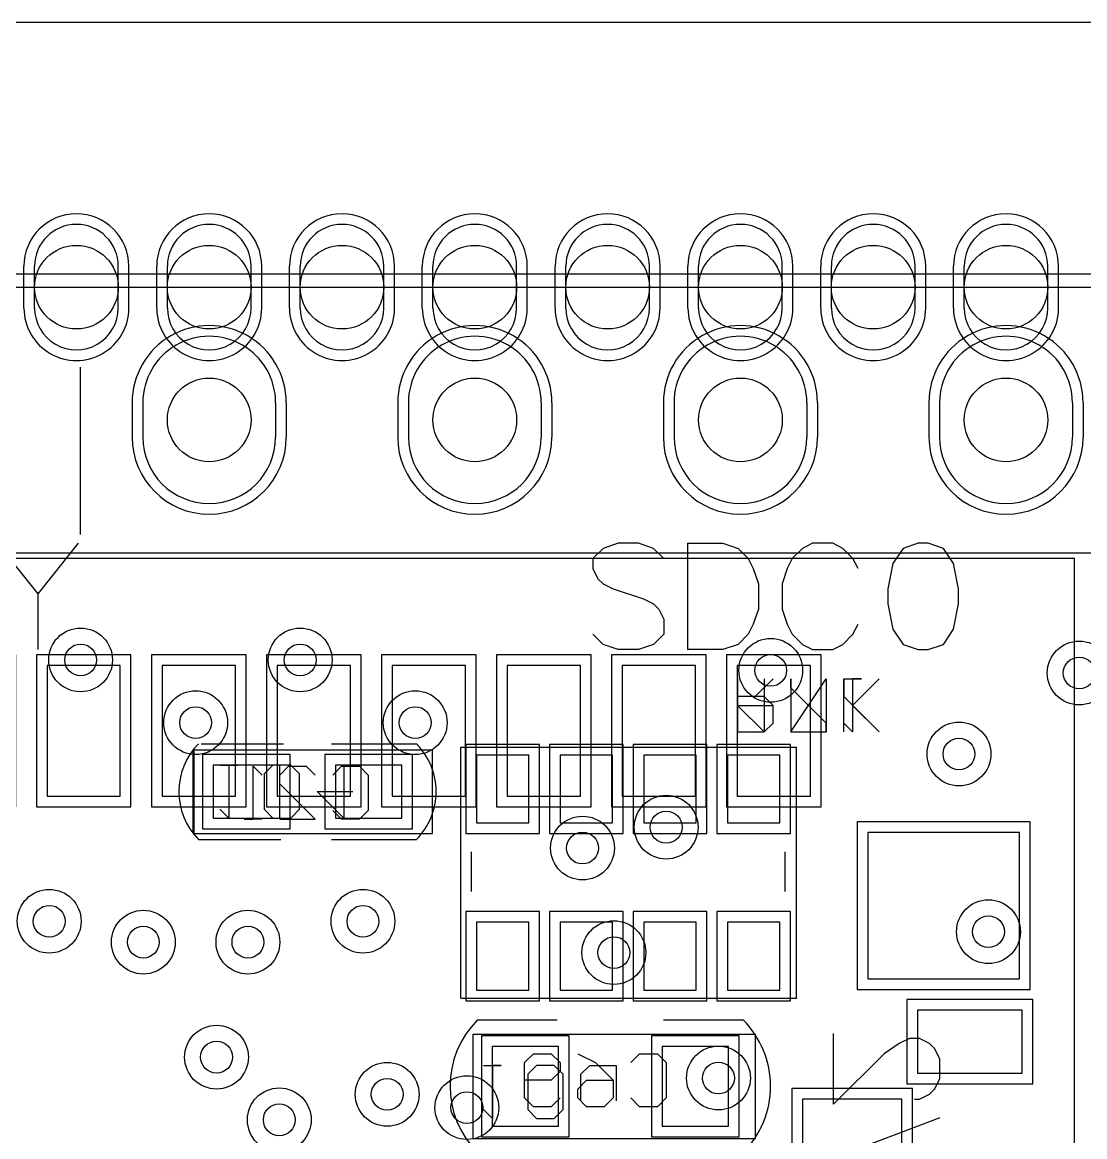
# Model space of a CAD drawing. Header units: millimetres. Extents: x 40.7 to 137.6, y 57.5 to 86.7.
# Drawn here: x 73.14 to 83.3, y 75.44 to 86.1 of the extents above; entities that cross this region are included whole.
import ezdxf

# ---------------------------------------------------------------- set-up
doc = ezdxf.new("R2010")
doc.units = ezdxf.units.MM
for name, color, linetype in [('BottomOverlay', 54, 'Continuous'), ('BottomPaste', 16, 'Continuous'), ('BottomSolder', 6, 'Continuous'), ('DrillDrawing', 1, 'Continuous'), ('Mechanical1', 6, 'Continuous'), ('Mechanical14', 56, 'Continuous'), ('Mechanical16', 56, 'Continuous'), ('MultiLayer', 9, 'Continuous'), ('PadHoleLayer', 156, 'Continuous'), ('TopOverlay', 2, 'Continuous'), ('TopPaste', 8, 'Continuous'), ('TopSolder', 216, 'Continuous'), ('ViaHoleLayer', 16, 'Continuous')]:
    doc.layers.add(name, color=color, linetype=linetype)

# ---------------------------------------------------------------- blocks, each defined once
blk = doc.blocks.new('SIP30_15_1_27_4')
at = {"layer": 'BottomSolder'}
for p, q in [((21.088, 1.07), (21.088, 1.47)), ((22.092, 1.07), (22.092, 1.47)), ((22.358, 1.07), (22.358, 1.47)), ((23.362, 1.07), (23.362, 1.47)), ((23.628, 1.07), (23.628, 1.47)), ((24.632, 1.07), (24.632, 1.47)), ((24.898, 1.07), (24.898, 1.47)), ((25.902, 1.07), (25.902, 1.47)), ((26.168, 1.07), (26.168, 1.47)), ((27.172, 1.07), (27.172, 1.47)), ((27.438, 1.07), (27.438, 1.47)), ((28.442, 1.07), (28.442, 1.47)), ((28.708, 1.07), (28.708, 1.47)), ((29.712, 1.07), (29.712, 1.47)), ((29.978, 1.07), (29.978, 1.47)), ((30.982, 1.07), (30.982, 1.47)), ((22.123, 0.165), (22.123, -0.165)), ((23.597, 0.165), (23.597, -0.165)), ((24.663, 0.165), (24.663, -0.165)), ((26.137, 0.165), (26.137, -0.165)), ((27.203, 0.165), (27.203, -0.165)), ((28.677, 0.165), (28.677, -0.165)), ((29.743, 0.165), (29.743, -0.165)), ((31.217, 0.165), (31.217, -0.165))]:
    blk.add_line(p, q, dxfattribs=at)
for centre, radius, start, end in [((21.59, 1.47), 0.502, 0, 180), ((22.86, 1.47), 0.502, 0, 180), ((24.13, 1.47), 0.502, 0, 180), ((25.4, 1.47), 0.502, 0, 180), ((26.67, 1.47), 0.502, 0, 180), ((27.94, 1.47), 0.502, 0, 180), ((29.21, 1.47), 0.502, 0, 180), ((30.48, 1.47), 0.502, 0, 180), ((21.59, 1.07), 0.502, 180, 0), ((22.86, 1.07), 0.502, 180, 0), ((24.13, 1.07), 0.502, 180, 0), ((25.4, 1.07), 0.502, 180, 0), ((26.67, 1.07), 0.502, 180, 0), ((27.94, 1.07), 0.502, 180, 0), ((29.21, 1.07), 0.502, 180, 0), ((30.48, 1.07), 0.502, 180, 0), ((22.86, 0.165), 0.737, 360, 180), ((25.4, 0.165), 0.737, 360, 180), ((27.94, 0.165), 0.737, 360, 180), ((30.48, 0.165), 0.737, 360, 180), ((22.86, -0.165), 0.737, 180, 360), ((25.4, -0.165), 0.737, 180, 360), ((27.94, -0.165), 0.737, 180, 360), ((30.48, -0.165), 0.737, 180, 360)]:
    blk.add_arc(centre, radius, start, end, dxfattribs=at)
at = {"layer": 'MultiLayer'}
for p, q in [((21.19, 1.07), (21.19, 1.47)), ((21.99, 1.07), (21.99, 1.47)), ((22.46, 1.07), (22.46, 1.47)), ((23.26, 1.07), (23.26, 1.47)), ((23.73, 1.07), (23.73, 1.47)), ((24.53, 1.07), (24.53, 1.47)), ((25, 1.07), (25, 1.47)), ((25.8, 1.07), (25.8, 1.47)), ((26.27, 1.07), (26.27, 1.47)), ((27.07, 1.07), (27.07, 1.47)), ((27.54, 1.07), (27.54, 1.47)), ((28.34, 1.07), (28.34, 1.47)), ((28.81, 1.07), (28.81, 1.47)), ((29.61, 1.07), (29.61, 1.47)), ((30.08, 1.07), (30.08, 1.47)), ((30.88, 1.07), (30.88, 1.47)), ((22.225, 0.165), (22.225, -0.165)), ((23.495, 0.165), (23.495, -0.165)), ((24.765, 0.165), (24.765, -0.165)), ((26.035, 0.165), (26.035, -0.165)), ((27.305, 0.165), (27.305, -0.165)), ((28.575, 0.165), (28.575, -0.165)), ((29.845, 0.165), (29.845, -0.165)), ((31.115, 0.165), (31.115, -0.165))]:
    blk.add_line(p, q, dxfattribs=at)
for centre, radius, start, end in [((21.59, 1.47), 0.4, 0, 180), ((22.86, 1.47), 0.4, 0, 180), ((24.13, 1.47), 0.4, 0, 180), ((25.4, 1.47), 0.4, 0, 180), ((26.67, 1.47), 0.4, 0, 180), ((27.94, 1.47), 0.4, 0, 180), ((29.21, 1.47), 0.4, 0, 180), ((30.48, 1.47), 0.4, 0, 180), ((21.59, 1.07), 0.4, 180, 0), ((22.86, 1.07), 0.4, 180, 0), ((24.13, 1.07), 0.4, 180, 0), ((25.4, 1.07), 0.4, 180, 0), ((26.67, 1.07), 0.4, 180, 0), ((27.94, 1.07), 0.4, 180, 0), ((29.21, 1.07), 0.4, 180, 0), ((30.48, 1.07), 0.4, 180, 0), ((22.86, 0.165), 0.635, 360, 180), ((25.4, 0.165), 0.635, 360, 180), ((27.94, 0.165), 0.635, 360, 180), ((30.48, 0.165), 0.635, 360, 180), ((22.86, -0.165), 0.635, 180, 360), ((25.4, -0.165), 0.635, 180, 360), ((27.94, -0.165), 0.635, 180, 360), ((30.48, -0.165), 0.635, 180, 360)]:
    blk.add_arc(centre, radius, start, end, dxfattribs=at)
at = {"layer": 'PadHoleLayer'}
for centre in [(21.59, 1.27), (22.86, 1.27), (24.13, 1.27), (25.4, 1.27), (26.67, 1.27), (27.94, 1.27), (29.21, 1.27), (30.48, 1.27), (22.86, 0), (25.4, 0), (27.94, 0), (30.48, 0)]:
    blk.add_circle(centre, 0.4, dxfattribs=at)
at = {"layer": 'TopOverlay'}
for p, q in [((-1.27, 1.27), (37, 1.27)), ((-1.27, -1.27), (37, -1.27))]:
    blk.add_line(p, q, dxfattribs=at)
at = {"layer": 'TopSolder'}
for p, q in [((21.088, 1.07), (21.088, 1.47)), ((22.092, 1.07), (22.092, 1.47)), ((22.358, 1.07), (22.358, 1.47)), ((23.362, 1.07), (23.362, 1.47)), ((23.628, 1.07), (23.628, 1.47)), ((24.632, 1.07), (24.632, 1.47)), ((24.898, 1.07), (24.898, 1.47)), ((25.902, 1.07), (25.902, 1.47)), ((26.168, 1.07), (26.168, 1.47)), ((27.172, 1.07), (27.172, 1.47)), ((27.438, 1.07), (27.438, 1.47)), ((28.442, 1.07), (28.442, 1.47)), ((28.708, 1.07), (28.708, 1.47)), ((29.712, 1.07), (29.712, 1.47)), ((29.978, 1.07), (29.978, 1.47)), ((30.982, 1.07), (30.982, 1.47)), ((22.123, 0.165), (22.123, -0.165)), ((23.597, 0.165), (23.597, -0.165)), ((24.663, 0.165), (24.663, -0.165)), ((26.137, 0.165), (26.137, -0.165)), ((27.203, 0.165), (27.203, -0.165)), ((28.677, 0.165), (28.677, -0.165)), ((29.743, 0.165), (29.743, -0.165)), ((31.217, 0.165), (31.217, -0.165))]:
    blk.add_line(p, q, dxfattribs=at)
for centre, radius, start, end in [((21.59, 1.47), 0.502, 0, 180), ((22.86, 1.47), 0.502, 0, 180), ((24.13, 1.47), 0.502, 0, 180), ((25.4, 1.47), 0.502, 0, 180), ((26.67, 1.47), 0.502, 0, 180), ((27.94, 1.47), 0.502, 0, 180), ((29.21, 1.47), 0.502, 0, 180), ((30.48, 1.47), 0.502, 0, 180), ((21.59, 1.07), 0.502, 180, 0), ((22.86, 1.07), 0.502, 180, 0), ((24.13, 1.07), 0.502, 180, 0), ((25.4, 1.07), 0.502, 180, 0), ((26.67, 1.07), 0.502, 180, 0), ((27.94, 1.07), 0.502, 180, 0), ((29.21, 1.07), 0.502, 180, 0), ((30.48, 1.07), 0.502, 180, 0), ((22.86, 0.165), 0.737, 360, 180), ((25.4, 0.165), 0.737, 360, 180), ((27.94, 0.165), 0.737, 360, 180), ((30.48, 0.165), 0.737, 360, 180), ((22.86, -0.165), 0.737, 180, 360), ((25.4, -0.165), 0.737, 180, 360), ((27.94, -0.165), 0.737, 180, 360), ((30.48, -0.165), 0.737, 180, 360)]:
    blk.add_arc(centre, radius, start, end, dxfattribs=at)
blk = doc.blocks.new('0402C_B_12')
at = {"layer": 'BottomOverlay'}
for p, q in [((-0.432, 0.457), (0.356, 0.457)), ((0.813, 0.457), (1.626, 0.457)), ((-0.457, -0.457), (0.33, -0.457)), ((0.813, -0.457), (1.626, -0.457))]:
    blk.add_line(p, q, dxfattribs=at)
for centre, start, end in [((0, 0), 135, 225), ((1.168, 0), 315, 45)]:
    blk.add_arc(centre, 0.647, start, end, dxfattribs=at)
at = {"layer": 'BottomPaste'}
for p, q in [((-0.318, 0.254), (-0.318, -0.254)), ((0.318, 0.254), (-0.318, 0.254)), ((0.318, -0.254), (0.318, 0.254)), ((0.851, 0.254), (0.851, -0.254)), ((1.486, 0.254), (0.851, 0.254)), ((1.486, -0.254), (1.486, 0.254)), ((-0.318, -0.254), (0.318, -0.254)), ((0.851, -0.254), (1.486, -0.254))]:
    blk.add_line(p, q, dxfattribs=at)
at = {"layer": 'BottomSolder'}
for p, q in [((-0.419, 0.356), (-0.419, -0.356)), ((0.419, 0.356), (-0.419, 0.356)), ((0.419, -0.356), (0.419, 0.356)), ((0.749, 0.356), (0.749, -0.356)), ((1.587, 0.356), (0.749, 0.356)), ((1.587, -0.356), (1.587, 0.356)), ((-0.419, -0.356), (0.419, -0.356)), ((0.749, -0.356), (1.587, -0.356))]:
    blk.add_line(p, q, dxfattribs=at)
at = {"layer": 'Mechanical14'}
for p, q in [((-0.508, -0.4), (-0.508, 0.4)), ((-0.508, 0.4), (1.778, 0.4)), ((1.778, -0.4), (1.778, 0.4)), ((0.064, -0.265), (0.064, 0.243)), ((0.064, 0.243), (0.149, 0.158)), ((0.318, 0.158), (0.403, 0.243)), ((0.403, 0.243), (0.572, 0.243)), ((0.572, 0.243), (0.657, 0.158)), ((0.826, 0.158), (0.91, 0.243)), ((0.91, 0.243), (1.08, 0.243)), ((1.08, 0.243), (1.164, 0.158)), ((0.318, 0.074), (0.318, 0.158)), ((1.164, 0.158), (1.164, -0.18)), ((0.657, -0.265), (0.318, 0.074)), ((0.91, -0.265), (0.826, -0.18)), ((1.164, -0.18), (1.08, -0.265)), ((0.149, -0.265), (-0.021, -0.265)), ((-0.021, -0.265), (0.064, -0.265)), ((0.318, -0.265), (0.657, -0.265)), ((1.08, -0.265), (0.91, -0.265)), ((-0.508, -0.4), (1.778, -0.4))]:
    blk.add_line(p, q, dxfattribs=at)
at = {"layer": 'Mechanical16'}
for p, q in [((-0.5, 0.4), (1.778, 0.4)), ((-0.5, -0.4), (-0.5, 0.4)), ((1.778, -0.4), (1.778, 0.4)), ((-0.254, 0.254), (-0.085, 0.254)), ((-0.085, 0.254), (-0.169, 0.254)), ((-0.169, 0.254), (-0.169, -0.254)), ((0.254, 0.254), (0.169, 0.169)), ((0.423, 0.254), (0.254, 0.254)), ((0.508, 0.169), (0.423, 0.254)), ((0.931, 0.254), (0.931, -0.254)), ((0.169, 0.169), (0.169, -0.169)), ((0.508, -0.169), (0.508, 0.169)), ((0.931, -0.254), (0.677, 0)), ((0.677, 0), (1.016, 0)), ((-0.169, -0.254), (-0.254, -0.169)), ((0.169, -0.169), (0.254, -0.254)), ((0.423, -0.254), (0.508, -0.169)), ((0.254, -0.254), (0.423, -0.254)), ((-0.5, -0.4), (1.778, -0.4))]:
    blk.add_line(p, q, dxfattribs=at)
blk = doc.blocks.new('YC164_B_55')
at = {"layer": 'BottomOverlay'}
for p, q in [((-0.3, 0.981), (-0.3, 0.6)), ((2.7, 0.981), (2.7, 0.6))]:
    blk.add_line(p, q, dxfattribs=at)
at = {"layer": 'BottomPaste'}
for p, q in [((0.25, 1.925), (-0.25, 1.925)), ((-0.25, 1.925), (-0.25, 1.275)), ((0.25, 1.275), (0.25, 1.925)), ((1.05, 1.925), (0.55, 1.925)), ((0.55, 1.925), (0.55, 1.275)), ((1.05, 1.275), (1.05, 1.925)), ((1.85, 1.925), (1.35, 1.925)), ((1.35, 1.925), (1.35, 1.275)), ((1.85, 1.275), (1.85, 1.925)), ((2.65, 1.925), (2.15, 1.925)), ((2.15, 1.925), (2.15, 1.275)), ((2.65, 1.275), (2.65, 1.925)), ((-0.25, 1.275), (0.25, 1.275)), ((0.55, 1.275), (1.05, 1.275)), ((1.35, 1.275), (1.85, 1.275)), ((2.15, 1.275), (2.65, 1.275)), ((0.25, 0.325), (-0.25, 0.325)), ((-0.25, 0.325), (-0.25, -0.325)), ((0.25, -0.325), (0.25, 0.325)), ((1.05, 0.325), (0.55, 0.325)), ((0.55, 0.325), (0.55, -0.325)), ((1.05, -0.325), (1.05, 0.325)), ((1.85, 0.325), (1.35, 0.325)), ((1.35, 0.325), (1.35, -0.325)), ((1.85, -0.325), (1.85, 0.325)), ((2.65, 0.325), (2.15, 0.325)), ((2.15, 0.325), (2.15, -0.325)), ((2.65, -0.325), (2.65, 0.325)), ((-0.25, -0.325), (0.25, -0.325)), ((0.55, -0.325), (1.05, -0.325)), ((1.35, -0.325), (1.85, -0.325)), ((2.15, -0.325), (2.65, -0.325))]:
    blk.add_line(p, q, dxfattribs=at)
at = {"layer": 'BottomSolder'}
for p, q in [((0.352, 2.027), (-0.352, 2.027)), ((-0.352, 2.027), (-0.352, 1.173)), ((0.352, 1.173), (0.352, 2.027)), ((1.152, 2.027), (0.448, 2.027)), ((0.448, 2.027), (0.448, 1.173)), ((1.152, 1.173), (1.152, 2.027)), ((1.952, 2.027), (1.248, 2.027)), ((1.248, 2.027), (1.248, 1.173)), ((1.952, 1.173), (1.952, 2.027)), ((2.752, 2.027), (2.048, 2.027)), ((2.048, 2.027), (2.048, 1.173)), ((2.752, 1.173), (2.752, 2.027)), ((-0.352, 1.173), (0.352, 1.173)), ((0.448, 1.173), (1.152, 1.173)), ((1.248, 1.173), (1.952, 1.173)), ((2.048, 1.173), (2.752, 1.173)), ((0.352, 0.427), (-0.352, 0.427)), ((-0.352, 0.427), (-0.352, -0.427)), ((0.352, -0.427), (0.352, 0.427)), ((1.152, 0.427), (0.448, 0.427)), ((0.448, 0.427), (0.448, -0.427)), ((1.152, -0.427), (1.152, 0.427)), ((1.952, 0.427), (1.248, 0.427)), ((1.248, 0.427), (1.248, -0.427)), ((1.952, -0.427), (1.952, 0.427)), ((2.752, 0.427), (2.048, 0.427)), ((2.048, 0.427), (2.048, -0.427)), ((2.752, -0.427), (2.752, 0.427)), ((-0.352, -0.427), (0.352, -0.427)), ((0.448, -0.427), (1.152, -0.427)), ((1.248, -0.427), (1.952, -0.427)), ((2.048, -0.427), (2.752, -0.427))]:
    blk.add_line(p, q, dxfattribs=at)
at = {"layer": 'Mechanical14'}
for p, q in [((-0.408, 2), (-0.408, -0.4)), ((2.8, 2), (-0.408, 2)), ((2.8, 2), (2.8, -0.4)), ((2.8, -0.4), (-0.408, -0.4)), ((-0.946, -1.054), (-0.946, -0.546)), ((-0.946, -0.546), (-0.862, -0.631)), ((-0.354, -0.546), (-0.692, -1.054)), ((-0.692, -1.054), (-0.692, -0.546)), ((-0.354, -1.054), (-0.354, -0.546)), ((-0.1, -0.546), (-0.185, -0.631)), ((-0.185, -0.631), (-0.185, -0.8)), ((0.154, -0.546), (-0.1, -0.546)), ((0.154, -1.054), (0.154, -0.546)), ((-0.185, -0.8), (-0.1, -0.885)), ((-0.015, -0.885), (-0.185, -1.054)), ((-0.1, -0.885), (0.154, -0.885)), ((-0.862, -1.054), (-1.031, -1.054)), ((-1.031, -1.054), (-0.946, -1.054))]:
    blk.add_line(p, q, dxfattribs=at)
at = {"layer": 'Mechanical16'}
for p, q in [((2.8, 2), (-0.408, 2)), ((-0.408, 2), (-0.408, -0.4)), ((2.8, 2), (2.8, -0.4)), ((2.8, -0.4), (-0.408, -0.4)), ((-0.862, -0.885), (-1.2, -0.546)), ((-1.2, -0.546), (-0.946, -0.8)), ((-0.862, -0.546), (-0.862, -1.054)), ((-0.354, -0.546), (-0.692, -0.546)), ((-0.692, -0.546), (-0.692, -0.631)), ((-0.692, -0.631), (-0.354, -0.969)), ((-0.1, -1.054), (-0.1, -0.546)), ((-0.1, -0.546), (0.154, -0.8)), ((-0.946, -0.8), (-1.2, -1.054)), ((0.154, -0.8), (-0.185, -0.8)), ((-0.862, -1.054), (-0.862, -0.885)), ((-0.354, -0.969), (-0.354, -1.054))]:
    blk.add_line(p, q, dxfattribs=at)
blk = doc.blocks.new('0603C_B_70')
at = {"layer": 'BottomOverlay'}
for p, q in [((-0.457, 0.635), (0.305, 0.635)), ((1.321, 0.635), (2.083, 0.635)), ((-0.457, -0.635), (0.305, -0.635)), ((1.321, -0.635), (2.083, -0.635))]:
    blk.add_line(p, q, dxfattribs=at)
for centre, start, end in [((0.178, 0), 135, 225), ((1.448, 0), 315, 45)]:
    blk.add_arc(centre, 0.898, start, end, dxfattribs=at)
at = {"layer": 'BottomPaste'}
for p, q in [((-0.318, 0.381), (-0.318, -0.381)), ((0.318, 0.381), (-0.318, 0.381)), ((0.318, -0.381), (0.318, 0.381)), ((1.308, 0.381), (1.308, -0.381)), ((1.943, 0.381), (1.308, 0.381)), ((1.943, -0.381), (1.943, 0.381)), ((-0.318, -0.381), (0.318, -0.381)), ((1.308, -0.381), (1.943, -0.381))]:
    blk.add_line(p, q, dxfattribs=at)
at = {"layer": 'BottomSolder'}
for p, q in [((-0.419, 0.483), (-0.419, -0.483)), ((0.419, 0.483), (-0.419, 0.483)), ((0.419, -0.483), (0.419, 0.483)), ((1.206, 0.483), (1.206, -0.483)), ((2.045, 0.483), (1.206, 0.483)), ((2.045, -0.483), (2.045, 0.483)), ((-0.419, -0.483), (0.419, -0.483)), ((1.206, -0.483), (2.045, -0.483))]:
    blk.add_line(p, q, dxfattribs=at)
at = {"layer": 'Mechanical14'}
for p, q in [((-0.5, -0.5), (-0.5, 0.5)), ((-0.5, 0.5), (2.2, 0.5)), ((2.2, -0.5), (2.2, 0.5)), ((-0.007, 0.228), (0.078, 0.312)), ((-0.007, -0.111), (-0.007, 0.228)), ((0.078, 0.312), (0.247, 0.312)), ((0.247, 0.312), (0.332, 0.228)), ((0.332, 0.228), (0.332, 0.143)), ((0.501, 0.312), (0.67, 0.228)), ((0.67, 0.228), (0.84, 0.058)), ((1.009, 0.228), (1.093, 0.312)), ((1.093, 0.312), (1.263, 0.312)), ((1.263, 0.312), (1.347, 0.228)), ((1.347, 0.228), (1.347, -0.111)), ((0.332, 0.143), (0.247, 0.058)), ((0.247, 0.058), (-0.007, 0.058)), ((0.501, -0.026), (0.586, 0.058)), ((0.586, 0.058), (0.84, 0.058)), ((0.84, 0.058), (0.84, -0.111)), ((0.501, -0.111), (0.501, -0.026)), ((0.078, -0.196), (-0.007, -0.111)), ((0.247, -0.196), (0.078, -0.196)), ((0.332, -0.111), (0.247, -0.196)), ((0.586, -0.196), (0.501, -0.111)), ((0.755, -0.196), (0.586, -0.196)), ((0.84, -0.111), (0.755, -0.196)), ((1.093, -0.196), (1.009, -0.111)), ((1.263, -0.196), (1.093, -0.196)), ((1.347, -0.111), (1.263, -0.196)), ((-0.5, -0.5), (2.2, -0.5))]:
    blk.add_line(p, q, dxfattribs=at)
at = {"layer": 'Mechanical16'}
for p, q in [((-0.5, 0.5), (2.2, 0.5)), ((-0.5, -0.5), (-0.5, 0.5)), ((2.2, -0.5), (2.2, 0.5)), ((-0.4, 0.2), (-0.231, 0.2)), ((-0.231, 0.2), (-0.315, 0.2)), ((-0.315, 0.2), (-0.315, -0.308)), ((0.108, 0.2), (0.023, 0.115)), ((0.023, 0.115), (0.023, -0.223)), ((0.277, 0.2), (0.108, 0.2)), ((0.362, 0.115), (0.277, 0.2)), ((0.362, -0.223), (0.362, 0.115)), ((0.531, 0.115), (0.616, 0.2)), ((0.531, -0.139), (0.531, 0.115)), ((0.616, 0.2), (0.87, 0.2)), ((0.87, 0.2), (0.87, -0.139)), ((-0.315, -0.308), (-0.4, -0.223)), ((0.023, -0.223), (0.108, -0.308)), ((0.108, -0.308), (0.277, -0.308)), ((0.277, -0.308), (0.362, -0.223)), ((-0.5, -0.5), (2.2, -0.5))]:
    blk.add_line(p, q, dxfattribs=at)
blk = doc.blocks.new('TF_SHORT_91')
at = {"layer": 'TopOverlay'}
for p, q in [((-6.4, 0), (-6.4, 6.5)), ((-6.4, 6.5), (6.7, 6.5)), ((6.7, 0), (6.7, 6.5)), ((-6.4, 0), (6.7, 0))]:
    blk.add_line(p, q, dxfattribs=at)
at = {"layer": 'TopPaste'}
for p, q in [((-4.225, 5.475), (-4.225, 4.225)), ((-3.525, 5.475), (-4.225, 5.475)), ((-3.525, 4.225), (-3.525, 5.475)), ((-3.125, 5.475), (-3.125, 4.225)), ((-2.425, 5.475), (-3.125, 5.475)), ((-2.425, 4.225), (-2.425, 5.475)), ((-2.025, 5.475), (-2.025, 4.225)), ((-1.325, 5.475), (-2.025, 5.475)), ((-1.325, 4.225), (-1.325, 5.475)), ((-0.925, 5.475), (-0.925, 4.225)), ((-0.225, 5.475), (-0.925, 5.475)), ((-0.225, 4.225), (-0.225, 5.475)), ((0.175, 5.475), (0.175, 4.225)), ((0.875, 5.475), (0.175, 5.475)), ((0.875, 4.225), (0.875, 5.475)), ((1.275, 5.475), (1.275, 4.225)), ((1.975, 5.475), (1.275, 5.475)), ((1.975, 4.225), (1.975, 5.475)), ((2.375, 5.475), (2.375, 4.225)), ((3.075, 5.475), (2.375, 5.475)), ((3.075, 4.225), (3.075, 5.475)), ((3.475, 5.475), (3.475, 4.225)), ((4.175, 5.475), (3.475, 5.475)), ((4.175, 4.225), (4.175, 5.475)), ((-4.225, 4.225), (-3.525, 4.225)), ((-3.125, 4.225), (-2.425, 4.225)), ((-2.025, 4.225), (-1.325, 4.225)), ((-0.925, 4.225), (-0.225, 4.225)), ((0.175, 4.225), (0.875, 4.225)), ((1.275, 4.225), (1.975, 4.225)), ((2.375, 4.225), (3.075, 4.225)), ((3.475, 4.225), (4.175, 4.225)), ((4.725, 3.875), (4.725, 2.475)), ((6.175, 3.875), (4.725, 3.875)), ((6.175, 2.475), (6.175, 3.875)), ((-5.725, 3.774), (-5.725, 0.726)), ((-4.575, 3.774), (-5.725, 3.774)), ((-4.575, 0.726), (-4.575, 3.774)), ((4.725, 2.475), (6.175, 2.475)), ((5.2, 2.175), (5.2, 1.575)), ((6.2, 2.175), (5.2, 2.175)), ((6.2, 1.575), (6.2, 2.175)), ((5.2, 1.575), (6.2, 1.575)), ((4.1, 1.325), (4.1, 0.475)), ((5.05, 1.325), (4.1, 1.325)), ((5.05, 0.475), (5.05, 1.325)), ((-5.725, 0.726), (-4.575, 0.726)), ((4.1, 0.475), (5.05, 0.475))]:
    blk.add_line(p, q, dxfattribs=at)
at = {"layer": 'TopSolder'}
for p, q in [((-4.327, 5.577), (-4.327, 4.123)), ((-3.423, 5.577), (-4.327, 5.577)), ((-3.423, 4.123), (-3.423, 5.577)), ((-3.227, 5.577), (-3.227, 4.123)), ((-2.323, 5.577), (-3.227, 5.577)), ((-2.323, 4.123), (-2.323, 5.577)), ((-2.127, 5.577), (-2.127, 4.123)), ((-1.223, 5.577), (-2.127, 5.577)), ((-1.223, 4.123), (-1.223, 5.577)), ((-1.027, 5.577), (-1.027, 4.123)), ((-0.123, 5.577), (-1.027, 5.577)), ((-0.123, 4.123), (-0.123, 5.577)), ((0.073, 5.577), (0.073, 4.123)), ((0.977, 5.577), (0.073, 5.577)), ((0.977, 4.123), (0.977, 5.577)), ((1.173, 5.577), (1.173, 4.123)), ((2.077, 5.577), (1.173, 5.577)), ((2.077, 4.123), (2.077, 5.577)), ((2.273, 5.577), (2.273, 4.123)), ((3.177, 5.577), (2.273, 5.577)), ((3.177, 4.123), (3.177, 5.577)), ((3.373, 5.577), (3.373, 4.123)), ((4.277, 5.577), (3.373, 5.577)), ((4.277, 4.123), (4.277, 5.577)), ((-4.327, 4.123), (-3.423, 4.123)), ((-3.227, 4.123), (-2.323, 4.123)), ((-2.127, 4.123), (-1.223, 4.123)), ((-1.027, 4.123), (-0.123, 4.123)), ((0.073, 4.123), (0.977, 4.123)), ((1.173, 4.123), (2.077, 4.123)), ((2.273, 4.123), (3.177, 4.123)), ((3.373, 4.123), (4.277, 4.123)), ((4.623, 3.977), (4.623, 2.373)), ((6.277, 3.977), (4.623, 3.977)), ((6.277, 2.373), (6.277, 3.977)), ((-5.827, 3.876), (-5.827, 0.624)), ((-4.473, 3.876), (-5.827, 3.876)), ((-4.473, 0.624), (-4.473, 3.876)), ((4.623, 2.373), (6.277, 2.373)), ((5.098, 2.277), (5.098, 1.473)), ((6.302, 2.277), (5.098, 2.277)), ((6.302, 1.473), (6.302, 2.277)), ((3.998, 1.427), (3.998, 0.373)), ((5.152, 1.427), (3.998, 1.427)), ((5.098, 1.473), (6.302, 1.473)), ((5.152, 0.373), (5.152, 1.427)), ((-5.827, 0.624), (-4.473, 0.624)), ((3.998, 0.373), (5.152, 0.373))]:
    blk.add_line(p, q, dxfattribs=at)

msp = doc.modelspace()

# ---------------------------------------------------------------- linework, layer by layer
at = {"layer": 'BottomOverlay'}
for p, q in [((80.9, 75.749), (80.9, 76.427)), ((81.626, 76.378), (81.529, 76.33)), ((81.722, 76.378), (81.626, 76.378)), ((81.819, 76.33), (81.722, 76.378)), ((81.384, 76.233), (80.9, 75.749)), ((81.529, 76.33), (81.384, 76.233)), ((81.867, 76.282), (81.819, 76.33)), ((81.916, 76.185), (81.867, 76.282)), ((81.916, 75.991), (81.916, 76.185)), ((81.867, 75.895), (81.916, 75.991)), ((81.722, 75.798), (81.819, 75.846)), ((81.819, 75.846), (81.867, 75.895)), ((81.674, 75.798), (81.722, 75.798)), ((81.916, 75.619), (80.9, 75.232))]:
    msp.add_line(p, q, dxfattribs=at)
at = {"layer": 'DrillDrawing'}
for centre in [(73.7, 80), (75.8, 80), (80.3, 79.9), (83.25, 79.875), (74.8, 79.4), (76.9, 79.4), (82.1, 79.1), (79.3, 78.4), (78.5, 78.2), (73.4, 77.5), (76.4, 77.5), (82.382, 77.4), (74.3, 77.3), (75.3, 77.3), (78.8, 77.2), (75, 76.2), (79.8, 76), (76.632, 75.844), (77.394, 75.717), (75.6, 75.6)]:
    msp.add_circle(centre, 0.152, dxfattribs=at)
at = {"layer": 'Mechanical1'}
msp.add_line((44.5, 83.693), (88.207, 83.693), dxfattribs=at)
at = {"layer": 'MultiLayer'}
for centre in [(73.7, 80), (75.8, 80), (80.3, 79.9), (83.25, 79.875), (74.8, 79.4), (76.9, 79.4), (82.1, 79.1), (79.3, 78.4), (78.5, 78.2), (73.4, 77.5), (76.4, 77.5), (82.382, 77.4), (74.3, 77.3), (75.3, 77.3), (78.8, 77.2), (75, 76.2), (79.8, 76), (76.632, 75.844), (77.394, 75.717), (75.6, 75.6)]:
    msp.add_circle(centre, 0.305, dxfattribs=at)
at = {"layer": 'TopOverlay'}
for p, q in [((70.255, 86.1), (89.154, 86.1)), ((73.7, 81.2), (73.7, 82.8)), ((72.903, 81.116), (73.29, 80.632)), ((73.677, 81.116), (73.29, 80.632)), ((78.697, 81.067), (78.6, 80.971)), ((78.842, 81.116), (78.697, 81.067)), ((79.035, 81.116), (78.842, 81.116)), ((79.18, 81.067), (79.035, 81.116)), ((79.277, 80.971), (79.18, 81.067)), ((79.505, 81.116), (79.505, 80.1)), ((79.505, 81.116), (79.843, 81.116)), ((79.843, 81.116), (79.988, 81.067)), ((79.988, 81.067), (80.085, 80.971)), ((80.603, 81.067), (80.506, 80.971)), ((80.699, 81.116), (80.603, 81.067)), ((80.893, 81.116), (80.699, 81.116)), ((80.99, 81.067), (80.893, 81.116)), ((81.086, 80.971), (80.99, 81.067)), ((81.565, 81.067), (81.468, 80.922)), ((81.71, 81.116), (81.565, 81.067)), ((81.807, 81.116), (81.71, 81.116)), ((81.952, 81.067), (81.807, 81.116)), ((82.049, 80.922), (81.952, 81.067)), ((78.6, 80.971), (78.6, 80.874)), ((80.085, 80.971), (80.133, 80.874)), ((80.506, 80.971), (80.457, 80.874)), ((81.135, 80.874), (81.086, 80.971)), ((81.468, 80.922), (81.42, 80.68)), ((82.097, 80.68), (82.049, 80.922)), ((78.6, 80.874), (78.648, 80.777)), ((80.133, 80.874), (80.182, 80.729)), ((80.457, 80.874), (80.409, 80.729)), ((78.648, 80.777), (78.697, 80.729)), ((78.697, 80.729), (78.793, 80.68)), ((80.182, 80.729), (80.182, 80.487)), ((80.409, 80.729), (80.409, 80.487)), ((73.29, 80.632), (73.29, 80.1)), ((78.793, 80.68), (79.084, 80.584)), ((81.42, 80.68), (81.42, 80.535)), ((82.097, 80.535), (82.097, 80.68)), ((79.084, 80.584), (79.18, 80.535)), ((79.18, 80.535), (79.229, 80.487)), ((81.42, 80.535), (81.468, 80.293)), ((82.049, 80.293), (82.097, 80.535)), ((79.229, 80.487), (79.277, 80.39)), ((79.277, 80.39), (79.277, 80.245)), ((80.182, 80.487), (80.133, 80.342)), ((80.409, 80.487), (80.457, 80.342)), ((80.133, 80.342), (80.085, 80.245)), ((80.457, 80.342), (80.506, 80.245)), ((81.086, 80.245), (81.135, 80.342)), ((81.468, 80.293), (81.565, 80.148)), ((81.952, 80.148), (82.049, 80.293)), ((78.697, 80.148), (78.6, 80.245)), ((79.277, 80.245), (79.18, 80.148)), ((80.085, 80.245), (79.988, 80.148)), ((80.506, 80.245), (80.603, 80.148)), ((80.99, 80.148), (81.086, 80.245)), ((78.842, 80.1), (78.697, 80.148)), ((79.035, 80.1), (78.842, 80.1)), ((79.18, 80.148), (79.035, 80.1)), ((79.843, 80.1), (79.505, 80.1)), ((79.988, 80.148), (79.843, 80.1)), ((80.603, 80.148), (80.699, 80.1)), ((80.699, 80.1), (80.893, 80.1)), ((80.893, 80.1), (80.99, 80.148)), ((81.565, 80.148), (81.71, 80.1)), ((81.71, 80.1), (81.807, 80.1)), ((81.807, 80.1), (81.952, 80.148))]:
    msp.add_line(p, q, dxfattribs=at)
at = {"layer": 'ViaHoleLayer'}
for centre in [(73.7, 80), (75.8, 80), (80.3, 79.9), (83.25, 79.875), (74.8, 79.4), (76.9, 79.4), (82.1, 79.1), (79.3, 78.4), (78.5, 78.2), (73.4, 77.5), (76.4, 77.5), (82.382, 77.4), (74.3, 77.3), (75.3, 77.3), (78.8, 77.2), (75, 76.2), (79.8, 76), (76.632, 75.844), (77.394, 75.717), (75.6, 75.6)]:
    msp.add_circle(centre, 0.152, dxfattribs=at)

# ---------------------------------------------------------------- block references
for name, p, rotation in [('SIP30_15_1_27_4', (52.07, 82.296), 360), ('TF_SHORT_91', (76.505, 74.473), 360), ('YC164_B_55', (80.137, 78.765), 180), ('0402C_B_12', (75.286, 78.74), 360), ('0603C_B_70', (77.953, 75.921), 360)]:
    msp.add_blockref(name, p, dxfattribs=dict(rotation=rotation))

doc.saveas('drawing.dxf')
